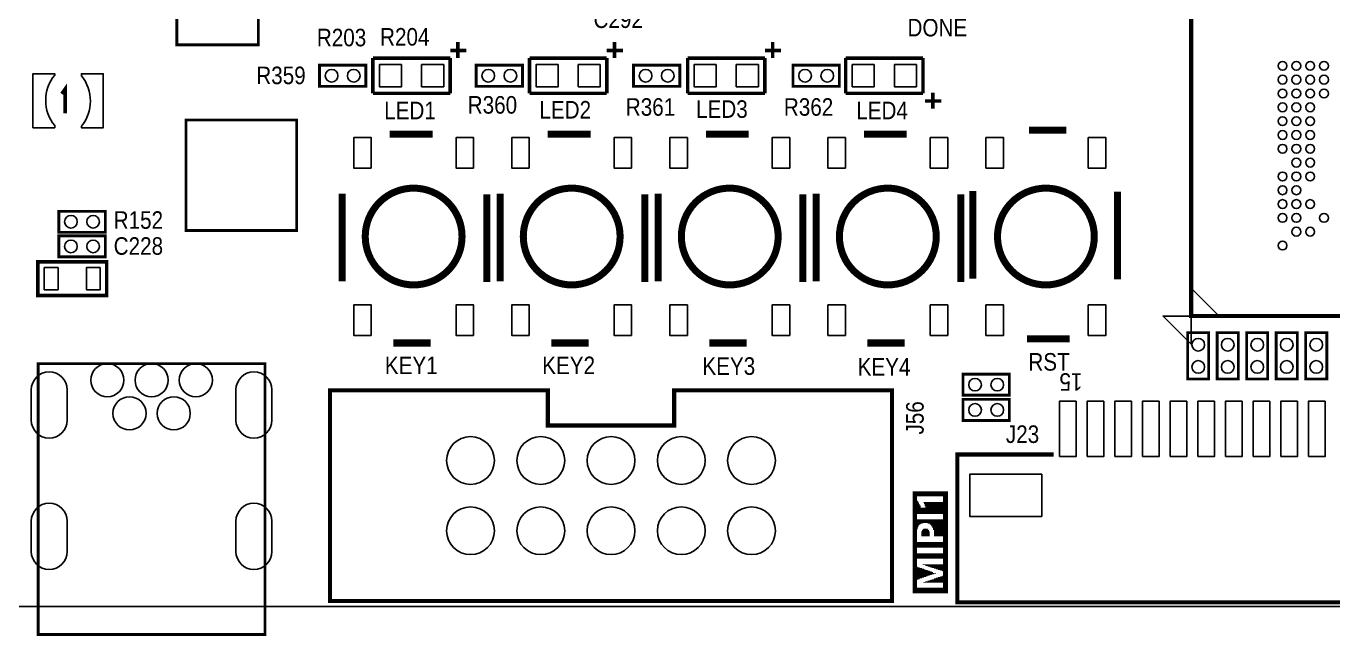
# Model space of a CAD drawing. Extents: x -19 to 132, y -1 to 107.
# Drawn here: x 9.74 to 56.98, y -1.06 to 21 of the extents above; entities that cross this region are included whole.
import ezdxf

# ---------------------------------------------------------------- set-up
doc = ezdxf.new("R2010")
doc.units = 0
doc.header["$MEASUREMENT"] = 0
for name, color, linetype in [('BG_OUTLINE', 130, 'CONTINUOUS'), ('BG_SILKSCREEN_TOP', 130, 'CONTINUOUS'), ('MA_PEN3', 130, 'CONTINUOUS'), ('PG_SILKSCREEN_TOP', 4, 'CONTINUOUS'), ('PIN_TOP', 134, 'CONTINUOUS'), ('RD_SILKSCREEN_TOP', 130, 'CONTINUOUS')]:
    doc.layers.add(name, color=color, linetype=linetype)

msp = doc.modelspace()

# ---------------------------------------------------------------- linework, layer by layer
at = {"layer": 'BG_OUTLINE'}
msp.add_lwpolyline([(0, 0), (0, 85.000008), (99.9998, 85.000008), (99.9998, 0)], close=True, dxfattribs=at)
at = {"layer": 'BG_SILKSCREEN_TOP'}
for points in [[(10.771124, 17.398238), (10.771124, 17.320768), (9.983724, 17.320768), (9.983724, 19.276568), (10.771124, 19.276568), (10.771124, 19.224498, 0.356579)], [(11.736324, 19.199098), (11.736324, 19.276568), (12.523724, 19.276568), (12.523724, 17.320768), (11.736324, 17.320768), (11.736324, 17.372838, 0.356579)]]:
    msp.add_lwpolyline(points, format="xyb", close=True, dxfattribs=at)
at = {"layer": 'BG_SILKSCREEN_TOP', "const_width": 0.127}
msp.add_lwpolyline([(11.152124, 17.83715), (11.152124, 18.72615), (11.025124, 18.54835)], dxfattribs=at)
at = {"layer": 'BG_SILKSCREEN_TOP', "const_width": 0.1016}
msp.add_lwpolyline([(15.5194, 17.6022), (19.5199, 17.6022), (19.5199, 13.6017), (15.5194, 13.6017)], close=True, dxfattribs=at)
at = {"layer": 'MA_PEN3', "const_width": 0.0254}
for points in [[(41.8084, 0.4826), (41.8084, 4.1656)], [(41.8338, 0.4826), (41.8338, 4.1656)], [(41.8592, 0.4826), (41.8592, 4.1656)], [(41.8846, 0.4826), (41.8846, 4.1656)], [(41.91, 0.4826), (41.91, 4.1656)], [(41.9354, 0.4826), (41.9354, 4.1656)], [(41.9608, 3.9878), (41.9608, 4.1656)], [(41.9608, 3.3528), (41.9608, 3.8354)], [(41.9862, 3.9878), (41.9862, 4.1656)], [(41.9862, 3.3528), (41.9862, 3.81)], [(42.0116, 3.9878), (42.0116, 4.1656)], [(42.037, 3.9878), (42.037, 4.1656)], [(42.0624, 3.9878), (42.0624, 4.1656)], [(42.0878, 3.9878), (42.0878, 4.1656)], [(42.1132, 3.9878), (42.1132, 4.1656)], [(42.1386, 3.9878), (42.1386, 4.1656)], [(42.164, 3.9878), (42.164, 4.1656)], [(42.1894, 3.9878), (42.1894, 4.1656)], [(42.1894, 3.7592), (42.1894, 3.7846)], [(42.2148, 3.9878), (42.2148, 4.1656)], [(42.2148, 3.7084), (42.2148, 3.7846)], [(42.2402, 3.9878), (42.2402, 4.1656)], [(42.2402, 3.6322), (42.2402, 3.7846)], [(42.2656, 3.9878), (42.2656, 4.1656)], [(42.2656, 3.3528), (42.2656, 3.7846)], [(42.291, 3.9878), (42.291, 4.1656)], [(42.291, 3.3528), (42.291, 3.7846)], [(42.3164, 3.9878), (42.3164, 4.1656)], [(42.3164, 3.3528), (42.3164, 3.7846)], [(42.3418, 3.9878), (42.3418, 4.1656)], [(42.3418, 3.3528), (42.3418, 3.7846)], [(42.3672, 3.9878), (42.3672, 4.1656)], [(42.3672, 3.3528), (42.3672, 3.7846)], [(42.3926, 3.9878), (42.3926, 4.1656)], [(42.3926, 3.3528), (42.3926, 3.7846)], [(42.418, 3.9878), (42.418, 4.1656)], [(42.418, 3.3528), (42.418, 3.7846)], [(42.4434, 3.9878), (42.4434, 4.1656)], [(42.4434, 3.3528), (42.4434, 3.7846)], [(42.4688, 3.9878), (42.4688, 4.1656)], [(42.4688, 3.3528), (42.4688, 3.7846)], [(42.4942, 3.9878), (42.4942, 4.1656)], [(42.4942, 3.3528), (42.4942, 3.7846)], [(42.5196, 3.9878), (42.5196, 4.1656)], [(42.5196, 3.3528), (42.5196, 3.7846)], [(42.545, 3.9878), (42.545, 4.1656)], [(42.545, 3.3528), (42.545, 3.7846)], [(42.5704, 3.9878), (42.5704, 4.1656)], [(42.5704, 3.3528), (42.5704, 3.7846)], [(42.5958, 3.9878), (42.5958, 4.1656)], [(42.5958, 3.3528), (42.5958, 3.7846)], [(42.6212, 3.9878), (42.6212, 4.1656)], [(42.6212, 3.3528), (42.6212, 3.7846)], [(42.6466, 3.9878), (42.6466, 4.1656)], [(42.6466, 3.3528), (42.6466, 3.7846)], [(42.672, 3.9878), (42.672, 4.1656)], [(42.672, 3.3528), (42.672, 3.7846)], [(42.6974, 3.9878), (42.6974, 4.1656)], [(42.6974, 3.3528), (42.6974, 3.7846)], [(42.7228, 3.9878), (42.7228, 4.1656)], [(42.7228, 3.3528), (42.7228, 3.7846)], [(42.7482, 3.9878), (42.7482, 4.1656)], [(42.7482, 3.3528), (42.7482, 3.7846)], [(42.7736, 3.9878), (42.7736, 4.1656)], [(42.7736, 3.3528), (42.7736, 3.7846)], [(42.799, 3.9878), (42.799, 4.1656)], [(42.799, 3.3528), (42.799, 3.7846)], [(42.8244, 3.9878), (42.8244, 4.1656)], [(42.8244, 3.3528), (42.8244, 3.7846)], [(42.8498, 3.9878), (42.8498, 4.1656)], [(42.8498, 3.3528), (42.8498, 3.7846)], [(42.8752, 3.9878), (42.8752, 4.1656)], [(42.8752, 3.3528), (42.8752, 3.7846)], [(42.9006, 0.4826), (42.9006, 4.1656)], [(42.926, 0.4826), (42.926, 4.1656)], [(42.9514, 0.4826), (42.9514, 4.1656)], [(42.9768, 0.4826), (42.9768, 4.1656)], [(43.0022, 0.4826), (43.0022, 4.1656)], [(43.0276, 0.4826), (43.0276, 4.1656)], [(43.053, 0.4826), (43.053, 4.1656)], [(42.0116, 3.3528), (42.0116, 3.7592)], [(42.037, 3.3528), (42.037, 3.7084)], [(42.0624, 3.3528), (42.0624, 3.6576)], [(42.0878, 3.3528), (42.0878, 3.5814)], [(42.1132, 3.3528), (42.1132, 3.5814)], [(42.1386, 3.3528), (42.1386, 3.5814)], [(42.164, 3.3528), (42.164, 3.5814)], [(42.1894, 3.3528), (42.1894, 3.5814)], [(42.2148, 3.3528), (42.2148, 3.5814)], [(42.2402, 3.3528), (42.2402, 3.5814)], [(41.9608, 2.794), (41.9608, 3.1496)], [(41.9862, 2.8702), (41.9862, 3.1496)], [(42.0116, 2.921), (42.0116, 3.1496)], [(42.037, 2.9464), (42.037, 3.1496)], [(42.0624, 2.9718), (42.0624, 3.1496)], [(42.0878, 2.9972), (42.0878, 3.1496)], [(42.1132, 2.9972), (42.1132, 3.1496)], [(42.1386, 2.9972), (42.1386, 3.1496)], [(42.164, 3.0226), (42.164, 3.1496)], [(42.1894, 3.0226), (42.1894, 3.1496)], [(42.2148, 3.0226), (42.2148, 3.1496)], [(42.2402, 3.0226), (42.2402, 3.1496)], [(42.2656, 3.0226), (42.2656, 3.1496)], [(42.291, 3.0226), (42.291, 3.1496)], [(42.3164, 3.0226), (42.3164, 3.1496)], [(42.3418, 2.9972), (42.3418, 3.1496)], [(42.3672, 2.9972), (42.3672, 3.1496)], [(42.3926, 2.9972), (42.3926, 3.1496)], [(42.418, 2.9718), (42.418, 3.1496)], [(42.4434, 2.9464), (42.4434, 3.1496)], [(42.4688, 2.921), (42.4688, 3.1496)], [(42.4942, 2.8956), (42.4942, 3.1496)], [(42.5196, 2.8448), (42.5196, 3.1496)], [(42.545, 2.7686), (42.545, 3.1496)], [(42.5704, 2.54), (42.5704, 3.1496)], [(42.5958, 2.54), (42.5958, 3.1496)], [(42.6212, 2.54), (42.6212, 3.1496)], [(42.6466, 2.54), (42.6466, 3.1496)], [(42.672, 2.54), (42.672, 3.1496)], [(42.6974, 2.54), (42.6974, 3.1496)], [(42.7228, 2.54), (42.7228, 3.1496)], [(42.7482, 2.54), (42.7482, 3.1496)], [(42.7736, 2.54), (42.7736, 3.1496)], [(42.799, 2.54), (42.799, 3.1496)], [(42.8244, 2.54), (42.8244, 3.1496)], [(42.8498, 2.54), (42.8498, 3.1496)], [(42.8752, 2.54), (42.8752, 3.1496)], [(42.1132, 2.54), (42.1132, 2.7178)], [(42.1386, 2.54), (42.1386, 2.7686)], [(42.164, 2.54), (42.164, 2.794)], [(42.1894, 2.54), (42.1894, 2.8194)], [(42.2148, 2.54), (42.2148, 2.8194)], [(42.2402, 2.54), (42.2402, 2.8194)], [(42.2656, 2.54), (42.2656, 2.8194)], [(42.291, 2.54), (42.291, 2.8194)], [(42.3164, 2.54), (42.3164, 2.8194)], [(42.3418, 2.54), (42.3418, 2.794)], [(42.3672, 2.54), (42.3672, 2.7686)], [(42.3926, 2.54), (42.3926, 2.7178)], [(41.9608, 2.1336), (41.9608, 2.3368)], [(41.9608, 1.7272), (41.9608, 1.9304)], [(41.9862, 2.1336), (41.9862, 2.3368)], [(41.9862, 1.7272), (41.9862, 1.9304)], [(42.0116, 2.1336), (42.0116, 2.3368)], [(42.0116, 1.7272), (42.0116, 1.9304)], [(42.037, 2.1336), (42.037, 2.3368)], [(42.037, 1.7272), (42.037, 1.9304)], [(42.0624, 2.1336), (42.0624, 2.3368)], [(42.0624, 1.7272), (42.0624, 1.9304)], [(42.0878, 2.1336), (42.0878, 2.3368)], [(42.0878, 1.7272), (42.0878, 1.9304)], [(42.1132, 2.1336), (42.1132, 2.3368)], [(42.1132, 1.7272), (42.1132, 1.9304)], [(42.1386, 2.1336), (42.1386, 2.3368)], [(42.1386, 1.7272), (42.1386, 1.9304)], [(42.164, 2.1336), (42.164, 2.3368)], [(42.164, 1.7272), (42.164, 1.9304)], [(42.1894, 2.1336), (42.1894, 2.3368)], [(42.1894, 1.7272), (42.1894, 1.9304)], [(42.2148, 2.1336), (42.2148, 2.3368)], [(42.2148, 1.7272), (42.2148, 1.9304)], [(42.2402, 2.1336), (42.2402, 2.3368)], [(42.2402, 1.7272), (42.2402, 1.9304)], [(42.2656, 2.1336), (42.2656, 2.3368)], [(42.2656, 1.7272), (42.2656, 1.9304)], [(42.291, 2.1336), (42.291, 2.3368)], [(42.291, 1.7272), (42.291, 1.9304)], [(42.3164, 2.1336), (42.3164, 2.3368)], [(42.3164, 1.7272), (42.3164, 1.9304)], [(42.3418, 2.1336), (42.3418, 2.3368)], [(42.3418, 1.7272), (42.3418, 1.9304)], [(42.3672, 2.1336), (42.3672, 2.3368)], [(42.3672, 1.7272), (42.3672, 1.9304)], [(42.3926, 2.1336), (42.3926, 2.3368)], [(42.3926, 1.7272), (42.3926, 1.9304)], [(42.418, 2.1336), (42.418, 2.3368)], [(42.418, 1.7272), (42.418, 1.9304)], [(42.4434, 2.1336), (42.4434, 2.3368)], [(42.4434, 1.7272), (42.4434, 1.9304)], [(42.4688, 2.1336), (42.4688, 2.3368)], [(42.4688, 1.7272), (42.4688, 1.9304)], [(42.4942, 2.1336), (42.4942, 2.3368)], [(42.4942, 1.7272), (42.4942, 1.9304)], [(42.5196, 2.1336), (42.5196, 2.3368)], [(42.5196, 1.7272), (42.5196, 1.9304)], [(42.545, 2.1336), (42.545, 2.3368)], [(42.545, 1.7272), (42.545, 1.9304)], [(42.5704, 2.1336), (42.5704, 2.3368)], [(42.5704, 1.7272), (42.5704, 1.9304)], [(42.5958, 2.1336), (42.5958, 2.3368)], [(42.5958, 1.7272), (42.5958, 1.9304)], [(42.6212, 2.1336), (42.6212, 2.3368)], [(42.6212, 1.7272), (42.6212, 1.9304)], [(42.6466, 2.1336), (42.6466, 2.3368)], [(42.6466, 1.7272), (42.6466, 1.9304)], [(42.672, 2.1336), (42.672, 2.3368)], [(42.672, 1.7272), (42.672, 1.9304)], [(42.6974, 2.1336), (42.6974, 2.3368)], [(42.6974, 1.7272), (42.6974, 1.9304)], [(42.7228, 2.1336), (42.7228, 2.3368)], [(42.7228, 1.7272), (42.7228, 1.9304)], [(42.7482, 2.1336), (42.7482, 2.3368)], [(42.7482, 1.7272), (42.7482, 1.9304)], [(42.7736, 2.1336), (42.7736, 2.3368)], [(42.7736, 1.7272), (42.7736, 1.9304)], [(42.799, 2.1336), (42.799, 2.3368)], [(42.799, 1.7272), (42.799, 1.9304)], [(42.8244, 2.1336), (42.8244, 2.3368)], [(42.8244, 1.7272), (42.8244, 1.9304)], [(42.8498, 2.1336), (42.8498, 2.3368)], [(42.8498, 1.7272), (42.8498, 1.9304)], [(42.8752, 2.1336), (42.8752, 2.3368)], [(42.8752, 1.7272), (42.8752, 1.9304)], [(41.9608, 0.9652), (41.9608, 1.4478)], [(41.9862, 0.9906), (41.9862, 1.4224)], [(42.0116, 0.9906), (42.0116, 1.4224)], [(42.037, 0.9906), (42.037, 1.4224)], [(42.164, 1.4986), (42.164, 1.524)], [(42.1894, 1.4986), (42.1894, 1.524)], [(42.2148, 1.4986), (42.2148, 1.524)], [(42.2402, 1.4986), (42.2402, 1.524)], [(42.2656, 1.4732), (42.2656, 1.524)], [(42.291, 1.4732), (42.291, 1.524)], [(42.3164, 1.4732), (42.3164, 1.524)], [(42.3418, 1.4478), (42.3418, 1.524)], [(42.3672, 1.4478), (42.3672, 1.524)], [(42.3926, 1.4478), (42.3926, 1.524)], [(42.418, 1.4224), (42.418, 1.524)], [(42.4434, 1.4224), (42.4434, 1.524)], [(42.4688, 1.4224), (42.4688, 1.524)], [(42.4942, 1.397), (42.4942, 1.524)], [(42.5196, 1.397), (42.5196, 1.524)], [(42.545, 1.397), (42.545, 1.524)], [(42.5704, 1.3716), (42.5704, 1.524)], [(42.5958, 1.3716), (42.5958, 1.524)], [(42.6212, 1.3716), (42.6212, 1.524)], [(42.6466, 1.3462), (42.6466, 1.524)], [(42.672, 1.3462), (42.672, 1.524)], [(42.6974, 1.3462), (42.6974, 1.524)], [(42.7228, 1.3208), (42.7228, 1.524)], [(42.7482, 1.3208), (42.7482, 1.524)], [(42.7736, 1.3208), (42.7736, 1.524)], [(42.799, 1.2954), (42.799, 1.524)], [(42.8244, 1.2954), (42.8244, 1.524)], [(42.8498, 1.2954), (42.8498, 1.524)], [(42.8752, 1.27), (42.8752, 1.524)], [(42.0624, 1.016), (42.0624, 1.397)], [(42.0878, 1.016), (42.0878, 1.397)], [(42.1132, 1.016), (42.1132, 1.397)], [(42.1386, 1.0414), (42.1386, 1.3716)], [(42.164, 1.0414), (42.164, 1.3716)], [(42.1894, 1.0414), (42.1894, 1.3716)], [(42.2148, 1.0668), (42.2148, 1.3462)], [(42.2402, 1.0668), (42.2402, 1.3462)], [(42.2656, 1.0668), (42.2656, 1.3208)], [(42.291, 1.0922), (42.291, 1.3208)], [(42.3164, 1.0922), (42.3164, 1.3208)], [(42.3418, 1.1176), (42.3418, 1.2954)], [(42.3418, 0.8636), (42.3418, 0.9398)], [(42.3672, 1.1176), (42.3672, 1.2954)], [(42.3672, 0.8636), (42.3672, 0.9398)], [(42.3926, 1.1176), (42.3926, 1.2954)], [(42.3926, 0.8636), (42.3926, 0.9398)], [(42.418, 1.143), (42.418, 1.27)], [(42.418, 0.8636), (42.418, 0.9652)], [(42.4434, 1.143), (42.4434, 1.27)], [(42.4434, 0.8636), (42.4434, 0.9652)], [(42.4688, 1.143), (42.4688, 1.27)], [(42.4688, 0.8636), (42.4688, 0.9652)], [(42.4942, 1.1684), (42.4942, 1.2446)], [(42.4942, 0.8636), (42.4942, 0.9906)], [(42.5196, 1.1684), (42.5196, 1.2446)], [(42.5196, 0.8636), (42.5196, 0.9906)], [(42.545, 1.1684), (42.545, 1.2192)], [(42.545, 0.8636), (42.545, 0.9906)], [(42.5704, 1.1938), (42.5704, 1.2192)], [(42.5704, 0.8636), (42.5704, 1.016)], [(42.5958, 1.1938), (42.5958, 1.2192)], [(42.5958, 0.8636), (42.5958, 1.016)], [(42.6212, 1.1938), (42.6212, 1.2192)], [(42.6212, 0.8636), (42.6212, 1.016)], [(42.6466, 0.8636), (42.6466, 1.0414)], [(42.672, 0.8636), (42.672, 1.0414)], [(42.6974, 0.8636), (42.6974, 1.0414)], [(42.7228, 0.8636), (42.7228, 1.0668)], [(42.7482, 0.8636), (42.7482, 1.0668)], [(42.7736, 0.8636), (42.7736, 1.0668)], [(42.799, 0.8636), (42.799, 1.0922)], [(42.8244, 0.8636), (42.8244, 1.0922)], [(42.8498, 0.8636), (42.8498, 1.0922)], [(42.8752, 0.8636), (42.8752, 1.1176)], [(41.9608, 0.4826), (41.9608, 0.6858)], [(41.9862, 0.4826), (41.9862, 0.6858)], [(42.0116, 0.4826), (42.0116, 0.6858)], [(42.037, 0.4826), (42.037, 0.6858)], [(42.0624, 0.4826), (42.0624, 0.6858)], [(42.0878, 0.4826), (42.0878, 0.6858)], [(42.1132, 0.4826), (42.1132, 0.6858)], [(42.1386, 0.4826), (42.1386, 0.6858)], [(42.164, 0.4826), (42.164, 0.6858)], [(42.1894, 0.8636), (42.1894, 0.889)], [(42.1894, 0.4826), (42.1894, 0.6858)], [(42.2148, 0.8636), (42.2148, 0.889)], [(42.2148, 0.4826), (42.2148, 0.6858)], [(42.2402, 0.8636), (42.2402, 0.889)], [(42.2402, 0.4826), (42.2402, 0.6858)], [(42.2656, 0.8636), (42.2656, 0.9144)], [(42.2656, 0.4826), (42.2656, 0.6858)], [(42.291, 0.8636), (42.291, 0.9144)], [(42.291, 0.4826), (42.291, 0.6858)], [(42.3164, 0.8636), (42.3164, 0.9144)], [(42.3164, 0.4826), (42.3164, 0.6858)], [(42.3418, 0.4826), (42.3418, 0.6858)], [(42.3672, 0.4826), (42.3672, 0.6858)], [(42.3926, 0.4826), (42.3926, 0.6858)], [(42.418, 0.4826), (42.418, 0.6858)], [(42.4434, 0.4826), (42.4434, 0.6858)], [(42.4688, 0.4826), (42.4688, 0.6858)], [(42.4942, 0.4826), (42.4942, 0.6858)], [(42.5196, 0.4826), (42.5196, 0.6858)], [(42.545, 0.4826), (42.545, 0.6858)], [(42.5704, 0.4826), (42.5704, 0.6858)], [(42.5958, 0.4826), (42.5958, 0.6858)], [(42.6212, 0.4826), (42.6212, 0.6858)], [(42.6466, 0.4826), (42.6466, 0.6858)], [(42.672, 0.4826), (42.672, 0.6858)], [(42.6974, 0.4826), (42.6974, 0.6858)], [(42.7228, 0.4826), (42.7228, 0.6858)], [(42.7482, 0.4826), (42.7482, 0.6858)], [(42.7736, 0.4826), (42.7736, 0.6858)], [(42.799, 0.4826), (42.799, 0.6858)], [(42.8244, 0.4826), (42.8244, 0.6858)], [(42.8498, 0.4826), (42.8498, 0.6858)], [(42.8752, 0.4826), (42.8752, 0.6858)]]:
    msp.add_lwpolyline(points, dxfattribs=at)
at = {"layer": 'PG_SILKSCREEN_TOP'}
for points, const_width in [([(15.187803, 21.844), (15.187803, 20.32), (18.136997, 20.32), (18.136997, 21.9202)], 0.1), ([(25.3492, 20.4216), (25.3492, 19.8374)], 0.127), ([(31.0134, 20.4216), (31.0134, 19.8374)], 0.127), ([(36.7284, 20.4216), (36.7284, 19.8374)], 0.127), ([(22.2758, 18.5674), (22.2758, 19.8374)], 0.127), ([(22.2758, 19.8374), (25.0698, 19.8374)], 0.127), ([(25.654, 20.1168), (25.0698, 20.1168)], 0.127), ([(25.0698, 19.8374), (25.0698, 18.5674)], 0.127), ([(27.94, 18.5674), (27.94, 19.8374)], 0.127), ([(27.94, 19.8374), (30.734, 19.8374)], 0.127), ([(31.3182, 20.1168), (30.734, 20.1168)], 0.127), ([(30.734, 19.8374), (30.734, 18.5674)], 0.127), ([(33.655, 18.5674), (33.655, 19.8374)], 0.127), ([(33.655, 19.8374), (36.449, 19.8374)], 0.127), ([(37.0332, 20.1168), (36.449, 20.1168)], 0.127), ([(36.449, 19.8374), (36.449, 18.5674)], 0.127), ([(39.37, 18.5674), (39.37, 19.8374)], 0.127), ([(39.37, 19.8374), (42.164, 19.8374)], 0.127), ([(42.164, 19.8374), (42.164, 18.5674)], 0.127), ([(25.0698, 18.5674), (22.2758, 18.5674)], 0.127), ([(30.734, 18.5674), (27.94, 18.5674)], 0.127), ([(36.449, 18.5674), (33.655, 18.5674)], 0.127), ([(42.164, 18.5674), (39.37, 18.5674)], 0.127), ([(42.5196, 18.5928), (42.5196, 18.0086)], 0.127), ([(42.8244, 18.288), (42.2402, 18.288)], 0.127), ([(22.8854, 17.09039), (24.4348, 17.09039)], 0.254), ([(28.6004, 17.09039), (30.1498, 17.09039)], 0.254), ([(34.3154, 17.09039), (35.8648, 17.09039)], 0.254), ([(40.0304, 17.09039), (41.5798, 17.09039)], 0.254), ([(47.3456, 17.23771), (45.9994, 17.23771)], 0.254), ([(43.966892, 15.0368), (43.966892, 11.8618)], 0.254), ([(49.197514, 15.0114), (49.197514, 11.8364)], 0.254), ([(21.160486, 11.7602), (21.160486, 14.9352)], 0.254), ([(26.391108, 11.7348), (26.391108, 14.9098)], 0.254), ([(26.875486, 11.7602), (26.875486, 14.9352)], 0.254), ([(32.106108, 11.7348), (32.106108, 14.9098)], 0.254), ([(32.590486, 11.7602), (32.590486, 14.9352)], 0.254), ([(37.821108, 11.7348), (37.821108, 14.9098)], 0.254), ([(38.305486, 11.7602), (38.305486, 14.9352)], 0.254), ([(43.536108, 11.7348), (43.536108, 14.9098)], 0.254), ([(23.0124, 9.53389), (24.3586, 9.53389)], 0.254), ([(28.7274, 9.53389), (30.0736, 9.53389)], 0.254), ([(34.4424, 9.53389), (35.7886, 9.53389)], 0.254), ([(40.1574, 9.53389), (41.5036, 9.53389)], 0.254), ([(47.4726, 9.68121), (45.9232, 9.68121)], 0.254), ([(65.406778, 0.15367), (43.406568, 0.15367), (43.406568, 5.503672), (46.88967, 5.503672)], 0.1524)]:
    msp.add_lwpolyline(points, dxfattribs=dict(at, const_width=const_width))
for points, const_width in [([(64.964894, 10.509301), (64.964894, 22.109481), (51.865098, 22.109481), (51.865098, 10.509301)], 0.1524), ([(22.0218, 18.8214), (20.3454, 18.8214), (20.3454, 19.5834), (22.0218, 19.5834)], 0.1016), ([(27.686, 18.8214), (26.0096, 18.8214), (26.0096, 19.5834), (27.686, 19.5834)], 0.1016), ([(33.3756, 18.8214), (31.6992, 18.8214), (31.6992, 19.5834), (33.3756, 19.5834)], 0.1016), ([(39.1414, 18.8214), (37.465, 18.8214), (37.465, 19.5834), (39.1414, 19.5834)], 0.1016), ([(10.922, 14.3002), (12.5984, 14.3002), (12.5984, 13.5382), (10.922, 13.5382)], 0.1016), ([(12.5984, 12.6492), (10.922, 12.6492), (10.922, 13.4112), (12.5984, 13.4112)], 0.1016), ([(10.16, 11.2522), (12.6492, 11.2522), (12.6492, 12.4714), (10.16, 12.4714)], 0.127), ([(52.496796, 9.908591), (52.496796, 8.232191), (51.734796, 8.232191), (51.734796, 9.908591)], 0.1016), ([(53.563596, 9.908591), (53.563596, 8.232191), (52.801596, 8.232191), (52.801596, 9.908591)], 0.1016), ([(54.630396, 9.908591), (54.630396, 8.232191), (53.868396, 8.232191), (53.868396, 9.908591)], 0.1016), ([(55.697196, 9.908591), (55.697196, 8.232191), (54.935196, 8.232191), (54.935196, 9.908591)], 0.1016), ([(56.763996, 9.908591), (56.763996, 8.232191), (56.001996, 8.232191), (56.001996, 9.908591)], 0.1016), ([(10.174808, 8.789797), (18.374792, 8.789797), (18.374792, -1.010209), (10.174808, -1.010209)], 0.1), ([(45.2882, 7.6454), (43.6118, 7.6454), (43.6118, 8.4074), (45.2882, 8.4074)], 0.1016), ([(41.0464, 0.2032), (20.7264, 0.2032), (20.7264, 7.8232), (28.6004, 7.8232), (28.6004, 6.5532), (33.1724, 6.5532), (33.1724, 7.8232), (41.0464, 7.8232)], 0.1524), ([(45.2882, 6.731), (43.6118, 6.731), (43.6118, 7.493), (45.2882, 7.493)], 0.1016)]:
    msp.add_lwpolyline(points, close=True, dxfattribs=dict(at, const_width=const_width))
at = {"layer": 'PG_SILKSCREEN_TOP', "const_width": 0.254}
for points in [[(25.49906, 13.3858, 1), (21.99894, 13.3858, 1)], [(31.21406, 13.3858, 1), (27.71394, 13.3858, 1)], [(36.92906, 13.3858, 1), (33.42894, 13.3858, 1)], [(42.64406, 13.3858, 1), (39.14394, 13.3858, 1)], [(48.35906, 13.3858, 1), (44.85894, 13.3858, 1)]]:
    msp.add_lwpolyline(points, format="xyb", close=True, dxfattribs=at)
at = {"layer": 'PG_SILKSCREEN_TOP'}
for points in [[(51.85951, 10.502443), (52.87551, 10.502443), (51.85951, 11.518443)], [(51.864082, 10.508539), (50.848082, 10.508539), (51.864082, 9.492539)]]:
    msp.add_lwpolyline(points, close=True, dxfattribs=at)
at = {"layer": 'PIN_TOP'}
for points in [[(23.310799, 19.602399), (23.310799, 18.802401), (22.510801, 18.802401), (22.510801, 19.602399)], [(24.834799, 19.602399), (24.834799, 18.802401), (24.034801, 18.802401), (24.034801, 19.602399)], [(28.974999, 19.602399), (28.974999, 18.802401), (28.175001, 18.802401), (28.175001, 19.602399)], [(30.498999, 19.602399), (30.498999, 18.802401), (29.699001, 18.802401), (29.699001, 19.602399)], [(34.689999, 19.602399), (34.689999, 18.802401), (33.890001, 18.802401), (33.890001, 19.602399)], [(36.213999, 19.602399), (36.213999, 18.802401), (35.414001, 18.802401), (35.414001, 19.602399)], [(40.404999, 19.602399), (40.404999, 18.802401), (39.605001, 18.802401), (39.605001, 19.602399)], [(41.928999, 19.602399), (41.928999, 18.802401), (41.129001, 18.802401), (41.129001, 19.602399)], [(22.216618, 15.862681), (21.581618, 15.862681), (21.581618, 16.962755), (22.216618, 16.962755)], [(25.916382, 15.862681), (25.281382, 15.862681), (25.281382, 16.962755), (25.916382, 16.962755)], [(27.931618, 15.862681), (27.296618, 15.862681), (27.296618, 16.962755), (27.931618, 16.962755)], [(31.631382, 15.862681), (30.996382, 15.862681), (30.996382, 16.962755), (31.631382, 16.962755)], [(33.646618, 15.862681), (33.011618, 15.862681), (33.011618, 16.962755), (33.646618, 16.962755)], [(37.346382, 15.862681), (36.711382, 15.862681), (36.711382, 16.962755), (37.346382, 16.962755)], [(39.361618, 15.862681), (38.726618, 15.862681), (38.726618, 16.962755), (39.361618, 16.962755)], [(43.061382, 15.862681), (42.426382, 15.862681), (42.426382, 16.962755), (43.061382, 16.962755)], [(44.441618, 16.962755), (45.076618, 16.962755), (45.076618, 15.862681), (44.441618, 15.862681)], [(48.141382, 16.962755), (48.776382, 16.962755), (48.776382, 15.862681), (48.141382, 15.862681)], [(10.892599, 12.261799), (10.892599, 11.461801), (10.392601, 11.461801), (10.392601, 12.261799)], [(12.416599, 12.261799), (12.416599, 11.461801), (11.9166, 11.461801), (11.9166, 12.261799)], [(22.216618, 9.808845), (21.581618, 9.808845), (21.581618, 10.908919), (22.216618, 10.908919)], [(25.916382, 9.808845), (25.281382, 9.808845), (25.281382, 10.908919), (25.916382, 10.908919)], [(27.931618, 9.808845), (27.296618, 9.808845), (27.296618, 10.908919), (27.931618, 10.908919)], [(31.631382, 9.808845), (30.996382, 9.808845), (30.996382, 10.908919), (31.631382, 10.908919)], [(33.646618, 9.808845), (33.011618, 9.808845), (33.011618, 10.908919), (33.646618, 10.908919)], [(37.346382, 9.808845), (36.711382, 9.808845), (36.711382, 10.908919), (37.346382, 10.908919)], [(39.361618, 9.808845), (38.726618, 9.808845), (38.726618, 10.908919), (39.361618, 10.908919)], [(43.061382, 9.808845), (42.426382, 9.808845), (42.426382, 10.908919), (43.061382, 10.908919)], [(44.441618, 10.908919), (45.076618, 10.908919), (45.076618, 9.808845), (44.441618, 9.808845)], [(48.141382, 10.908919), (48.776382, 10.908919), (48.776382, 9.808845), (48.141382, 9.808845)], [(47.706534, 7.433564), (47.706534, 5.433568), (47.106586, 5.433568), (47.106586, 7.433564)], [(48.706532, 7.433564), (48.706532, 5.433568), (48.106584, 5.433568), (48.106584, 7.433564)], [(49.70653, 7.433564), (49.70653, 5.433568), (49.106582, 5.433568), (49.106582, 7.433564)], [(50.706528, 7.433564), (50.706528, 5.433568), (50.10658, 5.433568), (50.10658, 7.433564)], [(51.706526, 7.433564), (51.706526, 5.433568), (51.106578, 5.433568), (51.106578, 7.433564)], [(52.706524, 7.433564), (52.706524, 5.433568), (52.106576, 5.433568), (52.106576, 7.433564)], [(53.706776, 7.433564), (53.706776, 5.433568), (53.106828, 5.433568), (53.106828, 7.433564)], [(54.706774, 7.433564), (54.706774, 5.433568), (54.106826, 5.433568), (54.106826, 7.433564)], [(55.706772, 7.433564), (55.706772, 5.433568), (55.106824, 5.433568), (55.106824, 7.433564)], [(56.70677, 7.433564), (56.70677, 5.433568), (56.106822, 5.433568), (56.106822, 7.433564)], [(46.4566, 4.784598), (46.4566, 3.260598), (43.856656, 3.260598), (43.856656, 4.784598)]]:
    msp.add_lwpolyline(points, close=True, dxfattribs=at)
for points in [[(11.224806, 7.839799), (11.224806, 6.739801, -1), (9.924809, 6.739801), (9.924809, 7.839799, -1)], [(18.624791, 7.839799), (18.624791, 6.739801, -1), (17.324794, 6.739801), (17.324794, 7.839799, -1)], [(11.224806, 3.089796), (11.224806, 1.989798, -1), (9.924809, 1.989798), (9.924809, 3.089796, -1)], [(18.624791, 3.089796), (18.624791, 1.989798, -1), (17.324794, 1.989798), (17.324794, 3.089796, -1)]]:
    msp.add_lwpolyline(points, format="xyb", close=True, dxfattribs=at)
for centre, radius in [((20.782788, 19.2024), 0.2286), ((21.584412, 19.2024), 0.2286), ((26.446988, 19.2024), 0.2286), ((27.248612, 19.2024), 0.2286), ((32.136588, 19.2024), 0.2286), ((32.938212, 19.2024), 0.2286), ((37.902388, 19.2024), 0.2286), ((38.704012, 19.2024), 0.2286), ((55.165066, 19.559321), 0.159995), ((55.664938, 19.559321), 0.159995), ((56.165064, 19.559321), 0.159995), ((56.664936, 19.559321), 0.159995), ((55.165066, 19.059449), 0.159995), ((55.664938, 19.059449), 0.159995), ((56.165064, 19.059449), 0.159995), ((56.664936, 19.059449), 0.159995), ((55.165066, 18.559323), 0.159995), ((55.664938, 18.559323), 0.159995), ((56.165064, 18.559323), 0.159995), ((56.664936, 18.559323), 0.159995), ((55.165066, 18.059451), 0.159995), ((55.664938, 18.059451), 0.159995), ((56.165064, 18.059451), 0.159995), ((55.165066, 17.559325), 0.159995), ((55.664938, 17.559325), 0.159995), ((56.165064, 17.559325), 0.159995), ((55.165066, 17.059453), 0.159995), ((55.664938, 17.059453), 0.159995), ((56.165064, 17.059453), 0.159995), ((55.165066, 16.559327), 0.159995), ((55.664938, 16.559327), 0.159995), ((56.165064, 16.559327), 0.159995), ((55.664938, 16.059455), 0.159995), ((56.165064, 16.059455), 0.159995), ((55.165066, 15.559329), 0.159995), ((55.664938, 15.559329), 0.159995), ((56.165064, 15.559329), 0.159995), ((55.165066, 15.059457), 0.159995), ((55.664938, 15.059457), 0.159995), ((55.165066, 14.559331), 0.159995), ((55.664938, 14.559331), 0.159995), ((56.165064, 14.559331), 0.159995), ((55.165066, 14.059459), 0.159995), ((55.664938, 14.059459), 0.159995), ((56.664936, 14.059459), 0.159995), ((11.359388, 13.9192), 0.2286), ((12.161012, 13.9192), 0.2286), ((55.664938, 13.559333), 0.159995), ((56.165064, 13.559333), 0.159995), ((11.359388, 13.0302), 0.2286), ((12.161012, 13.0302), 0.2286), ((55.165066, 13.059461), 0.159995), ((52.115796, 9.471203), 0.2286), ((53.182596, 9.471203), 0.2286), ((54.249396, 9.471203), 0.2286), ((55.316196, 9.471203), 0.2286), ((56.382996, 9.471203), 0.2286), ((12.674803, 8.189798), 0.599999), ((14.2748, 8.189798), 0.599999), ((15.874797, 8.189798), 0.599999), ((52.115796, 8.669579), 0.2286), ((53.182596, 8.669579), 0.2286), ((54.249396, 8.669579), 0.2286), ((55.316196, 8.669579), 0.2286), ((56.382996, 8.669579), 0.2286), ((44.049188, 8.0264), 0.2286), ((44.850812, 8.0264), 0.2286), ((13.474802, 6.989801), 0.599999), ((15.074798, 6.989801), 0.599999), ((44.049188, 7.112), 0.2286), ((44.850812, 7.112), 0.2286), ((25.8064, 5.2832), 0.8636), ((28.3464, 5.2832), 0.8636), ((30.8864, 5.2832), 0.8636), ((33.4264, 5.2832), 0.8636), ((35.9664, 5.2832), 0.8636), ((25.8064, 2.7432), 0.8636), ((28.3464, 2.7432), 0.8636), ((30.8864, 2.7432), 0.8636), ((33.4264, 2.7432), 0.8636), ((35.9664, 2.7432), 0.8636)]:
    msp.add_circle(centre, radius, dxfattribs=at)

# ---------------------------------------------------------------- texts
at = {"layer": 'BG_SILKSCREEN_TOP', "width": 0.88}
for s, p in [('DONE', (41.6052, 20.6248)), ('LED1', (22.6822, 17.6276)), ('LED2', (28.2956, 17.653)), ('LED3', (33.9598, 17.6784)), ('LED4', (39.751, 17.6276)), ('KEY1', (22.7076, 8.4074)), ('KEY2', (28.3972, 8.4074)), ('KEY3', (34.1884, 8.382)), ('KEY4', (39.8018, 8.3566)), ('RST', (45.974, 8.5344))]:
    msp.add_text(s, height=0.635, dxfattribs=at).set_placement(p)
at = {"layer": 'PG_SILKSCREEN_TOP', "width": 0.8784}
msp.add_text('15', height=0.635, rotation=180, dxfattribs=at).set_placement((47.928276, 8.441436))
at = {"layer": 'RD_SILKSCREEN_TOP', "width": 0.88}
for s, p in [('C292', (30.2514, 20.9296)), ('R203', (20.248804, 20.266609)), ('R204', (22.534804, 20.292009)), ('R359', (18.0594, 18.8976)), ('R360', (25.7048, 17.8308)), ('R361', (31.4198, 17.7546)), ('R362', (37.1348, 17.7546)), ('R152', (12.9032, 13.6652)), ('C228', (12.9032, 12.7254)), ('J23', (45.1612, 5.9182))]:
    msp.add_text(s, height=0.635, dxfattribs=at).set_placement(p)
msp.add_text('J56', height=0.635, rotation=90, dxfattribs=at).set_placement((42.1894, 6.223))

doc.saveas('drawing.dxf')
